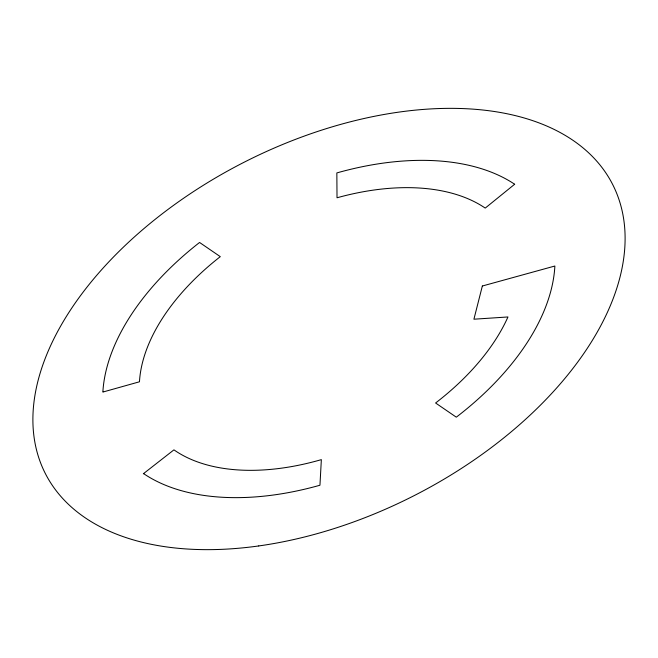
<?xml version="1.0" encoding="UTF-8"?>
<svg xmlns="http://www.w3.org/2000/svg" width="658" height="658" viewBox="0 0 658 658"><rect width="100%" height="100%" fill="white"/><g stroke="black" fill="none" stroke-linecap="round" stroke-linejoin="round"><path stroke-width="0.99" d="M143.345 473.76L173.942 449.85A196.832 115.693 -27 0 0 321.351 459.629L319.952 485.234A240.573 141.404 -27 0 1 143.469 473.521M103.133 391.979L139.463 381.788A203.939 119.871 -27 0 1 220.29 256.653L199.571 242.465A243.32 143.025 -27 0 0 102.87 391.938M482.347 286.008L473.916 319.204L507.96 316.959A203.939 119.871 -27 0 1 435.588 402.992L456.298 417.18A241.963 142.227 -27 0 0 554.867 266.021L482.347 286.008M514.655 184.24L485.234 208.093A203.939 119.871 -27 0 0 337.019 197.778L336.847 172.922A243.32 143.025 -27 0 1 514.655 184.24M258.734 545.943A318.349 187.119 -27 0 0 613.24 185.638A318.349 187.119 -27 0 0 115.027 255.419A318.349 187.119 -27 0 0 258.734 545.943"/></g></svg>
